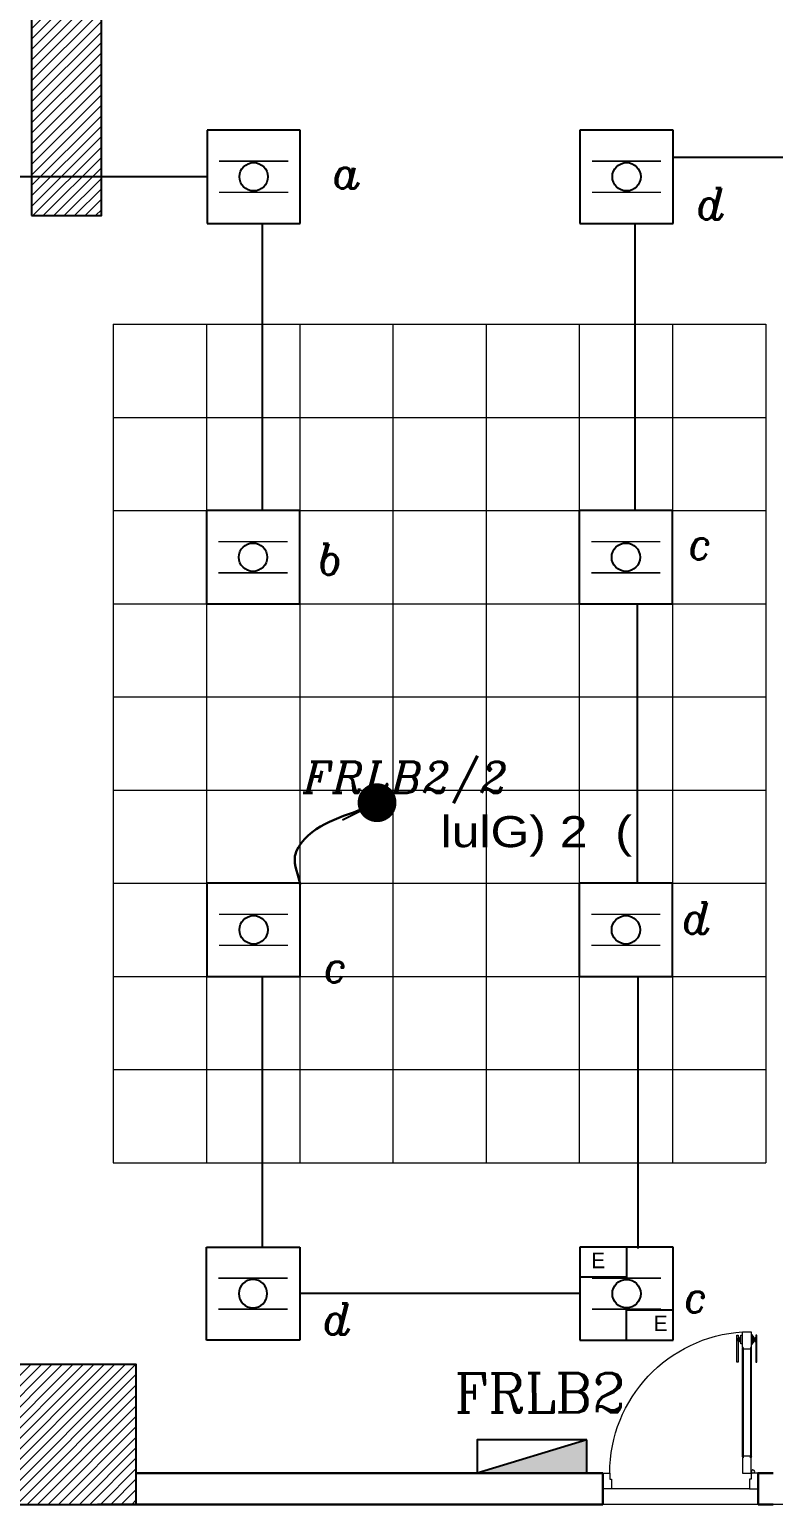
# Model space of a CAD drawing. Extents: x 990 to 1091, y 469 to 823.
# Drawn here: x 1022.08 to 1026.87, y 772.88 to 782.37 of the extents above; entities that cross this region are included whole.
import ezdxf

# ---------------------------------------------------------------- set-up
doc = ezdxf.new("R2010")
doc.units = 0
doc.header["$MEASUREMENT"] = 0
doc.layers.get('0').update_dxf_attribs({"color": 252, "linetype": 'CONTINUOUS', "lineweight": 30})
for name, color, linetype, lineweight in [('Column', 252, 'CONTINUOUS', 25), ('DOOR', 252, 'CONTINUOUS', 9), ('elev', 252, 'CONTINUOUS', 9), ('hatch', 252, 'CONTINUOUS', 9), ('R-SWTS-DET1', 252, 'CONTINUOUS', 5), ('text', 252, 'CONTINUOUS', 15), ('Wall', 252, 'CONTINUOUS', 30)]:
    doc.layers.add(name, color=color, linetype=linetype, lineweight=lineweight)
for name, color, linetype in [('E-LIGHTING', 2, 'CONTINUOUS'), ('E-WIRING', 3, 'CONTINUOUS'), ('ELE', 2, 'CONTINUOUS'), ('TEXT-ELC', 3, 'CONTINUOUS')]:
    doc.layers.add(name, color=color, linetype=linetype)
doc.styles.add('E80', font='romanc.shx')
doc.styles.add('ROMANS', font='italic8.shx')
doc.styles.add('SOSA2', font='SOSA.shx', dxfattribs={"width": 0.8})
doc.dimstyles.get("Standard").update_dxf_attribs({"dimtxt": 0.12, "dimasz": 0.05, "dimexe": 0.18, "dimexo": 0.0625, "dimgap": 0.09, "dimtad": 0, "dimtih": 1, "dimtoh": 1, "dimzin": 0, "dimdsep": 46, "dimtxsty": 'Standard', "dimblk": 'DOT', "dimcen": 0.09, "dimadec": 0, "dimazin": 0, "dimtfac": 1, "dimtofl": 0, "dimtmove": 0, "dimatfit": 3, "dimldrblk": 'DOT', "dimfxl": 1, "dimtolj": 1, "dimtzin": 0, "dimarcsym": 0})

# ---------------------------------------------------------------- blocks, each defined once
blk = doc.blocks.new('d8')
at = {"layer": 'DOOR'}
for p, q in [((32.11949057471932, -112.7480921357878), (32.11949057471932, -112.0481896781356)), ((32.12445321347209, -112.0481896781356), (32.12445321347209, -112.748092135788)), ((32.17111337731573, -112.0481896781356), (32.17111337731573, -112.7480921357878)), ((32.17607601606785, -112.7480921357878), (32.17607601606785, -112.0481896781353)), ((32.13112043701042, -112.9536329828703), (33.01999110287822, -112.9536329828703))]:
    blk.add_line(p, q, dxfattribs=at)
for points in [[(32.09162617243794, -112.137211430456), (32.0835986547513, -112.137211430456), (32.0835986547513, -111.9648679569864), (32.09162617243805, -111.9648679569864)], [(32.10334504411441, -111.9826758234901), (32.096911198511, -111.9826758234901), (32.096911198511, -112.0028984041054), (32.10334504411441, -112.0028984041054)], [(32.12445321347209, -112.0426348967258), (32.12445321347209, -112.0537444595456), (32.17111337731561, -112.0537444595456), (32.17111337731561, -112.0426348967258), (32.17555720244376, -112.0426348967258), (32.17555720244376, -111.9426488313468), (32.17555720244376, -111.9426488313468), (32.12000938834433, -111.9426488313468), (32.12000938834433, -112.0426348967258)], [(32.19222154667344, -111.9826758234901), (32.19865539227682, -111.9826758234901), (32.19865539227682, -112.0028984041054), (32.19222154667344, -112.0028984041054)], [(32.20394041834952, -112.137211430456), (32.21196793603632, -112.137211430456), (32.21196793603632, -111.9648679569862), (32.20394041834965, -111.9648679569862)], [(32.12445321347185, -112.753646917198), (32.12445321347185, -112.742537354378), (32.17111337731524, -112.742537354378), (32.17111337731524, -112.753646917198), (32.17555720244334, -112.753646917198), (32.17555720244334, -112.8536329825768), (32.17555720244334, -112.8536329825768), (32.12000938834383, -112.8536329825768), (32.12000938834383, -112.753646917198)], [(32.07557139944827, -112.9536329828707), (32.07557113706436, -112.8536329825768), (32.12000938834383, -112.8536329825768), (32.12000965072765, -112.8915336456279), (32.13111921354742, -112.8915336456279), (32.13112043701042, -112.9536329828703)], [(33.07557139944875, -112.953632982871), (33.07557139923375, -112.8536329828921), (33.03099353957411, -112.8536329825773), (33.03099380195788, -112.8915336456279), (33.01988423913794, -112.8915336456279), (33.01999110287822, -112.9536329828703)]]:
    blk.add_lwpolyline(points, close=True, dxfattribs=at)
for points in [[(32.09162617243805, -111.9829640839593, -0.9999999999999998), (32.096911198511, -111.9829640839593), (32.096911198511, -111.9829640839593), (32.096911198511, -112.002610143636), (32.096911198511, -112.002610143636, -0.9999999999999998), (32.09162617243805, -112.002610143636), (32.09162617243805, -112.002610143636)], [(32.20394041834965, -111.9829640839593, 0.9999999999999998), (32.19865539227682, -111.9829640839593), (32.19865539227682, -111.9829640839593), (32.19865539227682, -112.0026101436362), (32.19865539227682, -112.0026101436362, 0.9999999999999998), (32.20394041834965, -112.0026101436362), (32.20394041834965, -112.0026101436362)], [(32.12445321347209, -112.0531523168882), (32.12445321347209, -112.0531523168882, -0.9999999999999998), (32.12445321347209, -112.0432270393829)], [(32.17111337731561, -112.0531523168882), (32.17111337731561, -112.0531523168882, 0.9999999999999998), (32.17111337731561, -112.0432270393829)], [(32.12445321347185, -112.7431294970356), (32.12445321347185, -112.7431294970356, 0.9999999999999998), (32.12445321347185, -112.7530547745402)], [(32.17111337731524, -112.7431294970356), (32.17111337731524, -112.7431294970356, -0.9999999999999998), (32.17111337731524, -112.7530547745402)]]:
    blk.add_lwpolyline(points, format="xyb", close=True, dxfattribs=at)
for points in [[(32.1088998255243, -112.0100383941915), (32.10334504411441, -112.0100383941915), (32.10334504411441, -111.9755358334042), (32.1088998255243, -111.9755358334042)], [(32.12000938834423, -112.0204157710859), (32.1088998255243, -112.0204157710859), (32.1088998255243, -111.9648679569862), (32.12000938834423, -111.9648679569862)], [(32.17555720244376, -112.0204157710862), (32.18666676526341, -112.0204157710862), (32.18666676526341, -111.9648679569864), (32.17555720244376, -111.9648679569864)], [(32.18666676526341, -112.0100383941908), (32.19222154667344, -112.0100383941908), (32.19222154667344, -111.975535833404), (32.18666676526357, -111.975535833404)]]:
    blk.add_lwpolyline(points, dxfattribs=at)
blk.add_circle((32.10889982552379, -112.842523419757), 0.0111095628198811, dxfattribs=at)
blk.add_arc((32.11820588788596, -112.8536329825768), 0.9127876516880132, 359.9999999999772, 86.39767896853148, dxfattribs=at)
blk = doc.blocks.new('60X60 IP SURFACE MOUNTED')
at = {"layer": 'E-LIGHTING', "color": 4, "linetype": 'ByBlock'}
for p, q in [((0.2999999999301508, 0.2999999999883585), (-0.2999999999301508, 0.2999999999883585)), ((-0.2999999999301508, 0.2999999999883585), (-0.2999999999301508, -0.2999999999883585)), ((0.2999999999301508, -0.2999999999883585), (0.2999999999301508, 0.2999999999883585)), ((-0.2999999999301508, -0.2999999999883585), (0.2999999999301508, -0.2999999999883585))]:
    blk.add_line(p, q, dxfattribs=at)
at = {"layer": 'E-LIGHTING', "color": 1, "linetype": 'ByBlock', "const_width": 0.01}
for points in [[(0.2224989651003852, 0.0999999999985448), (-0.2224989651003852, 0.0999999999985448)], [(0.2224989651003852, -0.0999999999985448), (-0.2224989651003852, -0.0999999999985448)]]:
    blk.add_lwpolyline(points, dxfattribs=at)
at = {"layer": 'E-LIGHTING', "color": 5}
blk.add_circle((0, 0), 0.0913821654968952, dxfattribs=at)
blk = doc.blocks.new('SURFACE EMER IP')
at = {"layer": 'E-LIGHTING', "color": 4, "linetype": 'ByBlock'}
for p, q in [((0.2999999999301508, 0.2999999999883585), (-0.2999999999301508, 0.2999999999883585)), ((-0.2999999999301508, 0.2999999999883585), (-0.2999999999301508, -0.2999999999883585)), ((0.2999999999301508, -0.2999999999883585), (0.2999999999301508, 0.2999999999883585)), ((-0.2999999999301508, -0.2999999999883585), (0.2999999999301508, -0.2999999999883585))]:
    blk.add_line(p, q, dxfattribs=at)
at = {"layer": 'E-LIGHTING', "color": 4, "linetype": 'Continuous'}
for p, q in [((0, 0.2999999999883585), (0, 0.1064224546775279)), ((0, 0.1064224546775279), (-0.2999999999301508, 0.1064224546775279)), ((0, -0.2999999999883585), (0, -0.1052910540216488)), ((0, -0.1052910540216488), (0.2999999999301508, -0.1052910540216488))]:
    blk.add_line(p, q, dxfattribs=at)
at = {"layer": 'E-LIGHTING', "color": 1, "linetype": 'ByBlock', "const_width": 0.01}
for points in [[(0.2224989651003852, 0.0999999999985448), (-0.2224989651003852, 0.0999999999985448)], [(0.2224989651003852, -0.0999999999985448), (-0.2224989651003852, -0.0999999999985448)]]:
    blk.add_lwpolyline(points, dxfattribs=at)
at = {"layer": 'E-LIGHTING', "color": 5}
blk.add_circle((0, 0), 0.0913821654968952, dxfattribs=at)
at = {"layer": 'E-LIGHTING', "color": 2, "linetype": 'Continuous', "char_height": 0.1002365262154399, "width": 0.1432406827643717, "attachment_point": 1}
for insert in [(-0.2273287410509965, 0.263953974698012), (0.1754007393526535, -0.1413370793119953)]:
    blk.add_mtext('E', dxfattribs=dict(at, insert=insert))
blk = doc.blocks.new('0PB')
at = {"layer": 'ELE'}
blk.add_hatch(color=256, dxfattribs=at).paths.add_polyline_path([(0.2999999999999971, -0.0749999999999886), (0.2999999999999971, 0.1081413886665246), (-0.2999999999999972, -0.0749999999999886)])
at = {"layer": 'ELE', "color": 5}
blk.add_line((0.2999999999999971, 0.1081413886665246), (-0.2999999999999971, -0.0749999999999886), dxfattribs=at)
at = {"layer": 'ELE', "color": 1}
blk.add_lwpolyline([(0.2999999999999971, 0.1081413886665246), (-0.2999999999999971, 0.1081413886665246), (-0.2999999999999971, -0.0749999999999886), (0.2999999999999971, -0.0749999999999886)], close=True, dxfattribs=at)
blk = doc.blocks.new('_Dot')
at = {"color": 0, "linetype": 'ByBlock', "lineweight": -2}
blk.add_line((-0.5, 0), (-1, 0), dxfattribs=at)
at = {"color": 0, "linetype": 'ByBlock', "const_width": 0.5}
blk.add_lwpolyline([(-0.25, 0, 1), (0.25, 0, 1)], format="xyb", close=True, dxfattribs=at)

msp = doc.modelspace()

# ---------------------------------------------------------------- hatches: boundary and pattern name
at = {"layer": 'hatch'}
h = msp.add_hatch(dxfattribs=at)
h.set_pattern_fill('ANSI31', color=256, scale=0.015, style=0)
h.set_pattern_definition([(45, (1236.270844002455, 445.3542124927696), (-0.0336759604540093, 0.0336759604540093), [])])
h.paths.add_polyline_path([(1022.088684068936, 781.1762773342429), (1022.538684068936, 781.1762773342429), (1022.538684068936, 782.4762773342427), (1022.088684068936, 782.4762773342427)])
h = msp.add_hatch(dxfattribs=at)
h.set_pattern_fill('ANSI31', color=256, scale=0.015, style=0)
h.set_pattern_definition([(45, (1249.295844002455, 450.6542124927698), (-0.0336759604540093, 0.0336759604540093), [])])
h.paths.add_polyline_path([(1021.863684068936, 772.876277334243), (1022.763684068936, 772.876277334243), (1022.763684068936, 773.7762773342433), (1021.863684068936, 773.7762773342433)])

# ---------------------------------------------------------------- linework, layer by layer
at = {"layer": 'Column'}
for points in [[(1022.088684068936, 781.1762773342429), (1022.538684068936, 781.1762773342429), (1022.538684068936, 782.4762773342427), (1022.088684068936, 782.4762773342427)], [(1021.863684068936, 772.876277334243), (1022.763684068936, 772.876277334243), (1022.763684068936, 773.7762773342433), (1021.863684068936, 773.7762773342433)]]:
    msp.add_lwpolyline(points, close=True, dxfattribs=at)
at = {"layer": 'E-WIRING', "color": 3}
for p, q in [((1027.863684068936, 781.5512773342264), (1026.219217793678, 781.5512773342264)), ((1023.219217793957, 781.4262773323543), (1021.419217793818, 781.4262773323543)), ((1025.619217793818, 774.2334310032422), (1023.815165178517, 774.2334310032422))]:
    msp.add_line(p, q, dxfattribs=at)
at = {"layer": 'E-WIRING', "linetype": 'Continuous'}
for p, q in [((1023.572764382575, 781.1262773323696), (1023.572764382505, 779.2763530404741)), ((1025.972764382366, 781.1263530384625), (1025.972764382366, 779.2722247192274)), ((1025.988711767177, 778.6722247192508), (1025.988711767177, 776.8762773342723)), ((1023.572764382575, 776.2762773342959), (1023.572764382575, 774.5303299473912)), ((1025.992764382338, 776.2722247192507), (1025.992764382338, 774.5243361533162))]:
    msp.add_line(p, q, dxfattribs=at)
at = {"layer": 'elev', "linetype": 'Continuous'}
for p, q in [((1022.615165178657, 780.4762773342453), (1022.615165178657, 775.0762773342453)), ((1022.615165178657, 780.4762773342453), (1026.815165178657, 780.4762773342453)), ((1023.215165178657, 780.4762773342453), (1023.215165178657, 775.0762773342453)), ((1023.815165178657, 780.4762773342453), (1023.815165178657, 775.0762773342453)), ((1024.415165178657, 780.4762773342453), (1024.415165178657, 775.0762773342453)), ((1025.015165178657, 780.4762773342453), (1025.015165178657, 775.0762773342453)), ((1025.615165178656, 780.4762773342453), (1025.615165178656, 775.0762773342453)), ((1026.215165178657, 780.4762773342453), (1026.215165178657, 775.0762773342453)), ((1026.815165178657, 780.4762773342453), (1026.815165178657, 775.0762773342453)), ((1022.615165178657, 779.8762773342453), (1026.815165178657, 779.8762773342453)), ((1022.615165178657, 779.2762773342457), (1026.815165178657, 779.2762773342457)), ((1022.615165178657, 778.6762773342454), (1026.815165178657, 778.6762773342454)), ((1022.615165178657, 778.0762773342456), (1026.815165178657, 778.0762773342456)), ((1022.615165178657, 777.4762773342458), (1026.815165178657, 777.4762773342458)), ((1022.615165178657, 776.8762773342453), (1026.815165178657, 776.8762773342453)), ((1022.615165178657, 776.2762773342457), (1026.815165178657, 776.2762773342457)), ((1022.615165178657, 775.6762773342456), (1026.815165178657, 775.6762773342456)), ((1022.615165178657, 775.0762773342453), (1026.815165178657, 775.0762773342453)), ((1057.763820208052, 772.8758692776111), (1000.511466810505, 772.8753855359217))]:
    msp.add_line(p, q, dxfattribs=at)
at = {"layer": 'Wall', "linetype": 'Continuous'}
for p, q in [((1022.763684068936, 773.0762773342235), (1025.766591082147, 773.0762773340282)), ((1025.766591082147, 773.0762773340282), (1025.766591082147, 772.8762773340279)), ((1026.763684068936, 773.0762773342433), (1026.863684068936, 773.0762773342433)), ((1026.766591082148, 773.0762773373151), (1026.766591082148, 772.876277334243)), ((1022.51368396431, 772.8762773342398), (1025.766591082147, 772.8762773340279)), ((1026.766591082148, 772.876277334243), (1026.863684068936, 772.876277334243))]:
    msp.add_line(p, q, dxfattribs=at)

# ---------------------------------------------------------------- block references
at = {"layer": 'E-LIGHTING', "linetype": 'Continuous'}
for name, p in [('60X60 IP SURFACE MOUNTED', (1023.519217793888, 781.4262773323543)), ('60X60 IP SURFACE MOUNTED', (1025.919217793748, 781.4262773323543)), ('60X60 IP SURFACE MOUNTED', (1023.515165178727, 778.9762773342572)), ('60X60 IP SURFACE MOUNTED', (1025.915165178587, 778.9762773342572)), ('60X60 IP SURFACE MOUNTED', (1023.518508060762, 776.576277334257)), ('60X60 IP SURFACE MOUNTED', (1025.915165178587, 776.576277334257)), ('SURFACE EMER IP', (1025.919217793748, 774.2334310032422))]:
    msp.add_blockref(name, p, dxfattribs=at)
at = {"layer": 'E-LIGHTING', "linetype": 'Continuous', "xscale": -1, "rotation": 180}
msp.add_blockref('60X60 IP SURFACE MOUNTED', (1023.515165178587, 774.2334310032422), dxfattribs=at)
at = {"layer": 'E-WIRING', "xscale": 1.176042218903488, "yscale": 1.176042218903488, "zscale": 1.176042218903488}
msp.add_blockref('0PB', (1025.310442144163, 773.1644566933376), dxfattribs=at)
at = {"layer": 'R-SWTS-DET1', "linetype": 'Continuous', "xscale": -1}
msp.add_blockref('d8', (1058.842162219212, 885.9299103198919), dxfattribs=at)

# ---------------------------------------------------------------- texts
at = {"layer": 'E-WIRING', "color": 7, "extrusion": (5.961400285249998e-05, -0.0211733752347225, 0.9997758171847029), "style": 'E80'}
msp.add_text('FRLB2', height=0.252, dxfattribs=at).set_placement((1026.985877706996, 770.4058197094032, -16.31581388277925))
at = {"layer": 'text', "style": 'SOSA2', "width": 1.199999999999999}
msp.add_text('lulG) 2  (', height=0.2, dxfattribs=at).set_placement((1024.722778728946, 777.1087845561952))
at = {"layer": 'TEXT-ELC', "color": 0, "style": 'ROMANS'}
msp.add_text('FRLB2/2', height=0.2, dxfattribs=at).set_placement((1023.837621688584, 777.4584550879181, -162.9789134131957))
at = {"layer": 'TEXT-ELC', "color": 0, "char_height": 0.2, "width": 0.044910278464779, "attachment_point": 1, "style": 'ROMANS'}
for s, insert in [('a', (1024.021918315652, 781.5510027483173)), ('d', (1026.365602114923, 781.3522385473482)), ('b', (1023.923670747355, 779.0631620221624)), ('c', (1026.313431424318, 779.1623863534185)), ('d', (1026.2734942075, 776.7516343283332)), ('c', (1023.965729187949, 776.4379891917764)), ('c', (1026.285185739278, 774.3118763948738)), ('d', (1023.959453359909, 774.1698260622987))]:
    msp.add_mtext(s, dxfattribs=dict(at, insert=insert))

# ---------------------------------------------------------------- leaders
at = {"layer": 'TEXT-ELC', "color": 0, "path_type": 1}
msp.add_leader([(1024.313275571881, 777.3951476704393), (1023.84652087362, 777.1600768530452), (1023.785047396123, 777.0498638015732), (1023.819217793818, 776.8671824843277)], dimstyle='Standard', override={"dimasz": 0.25, "dimfxl": 0.15}, dxfattribs=at)

doc.saveas('drawing.dxf')
